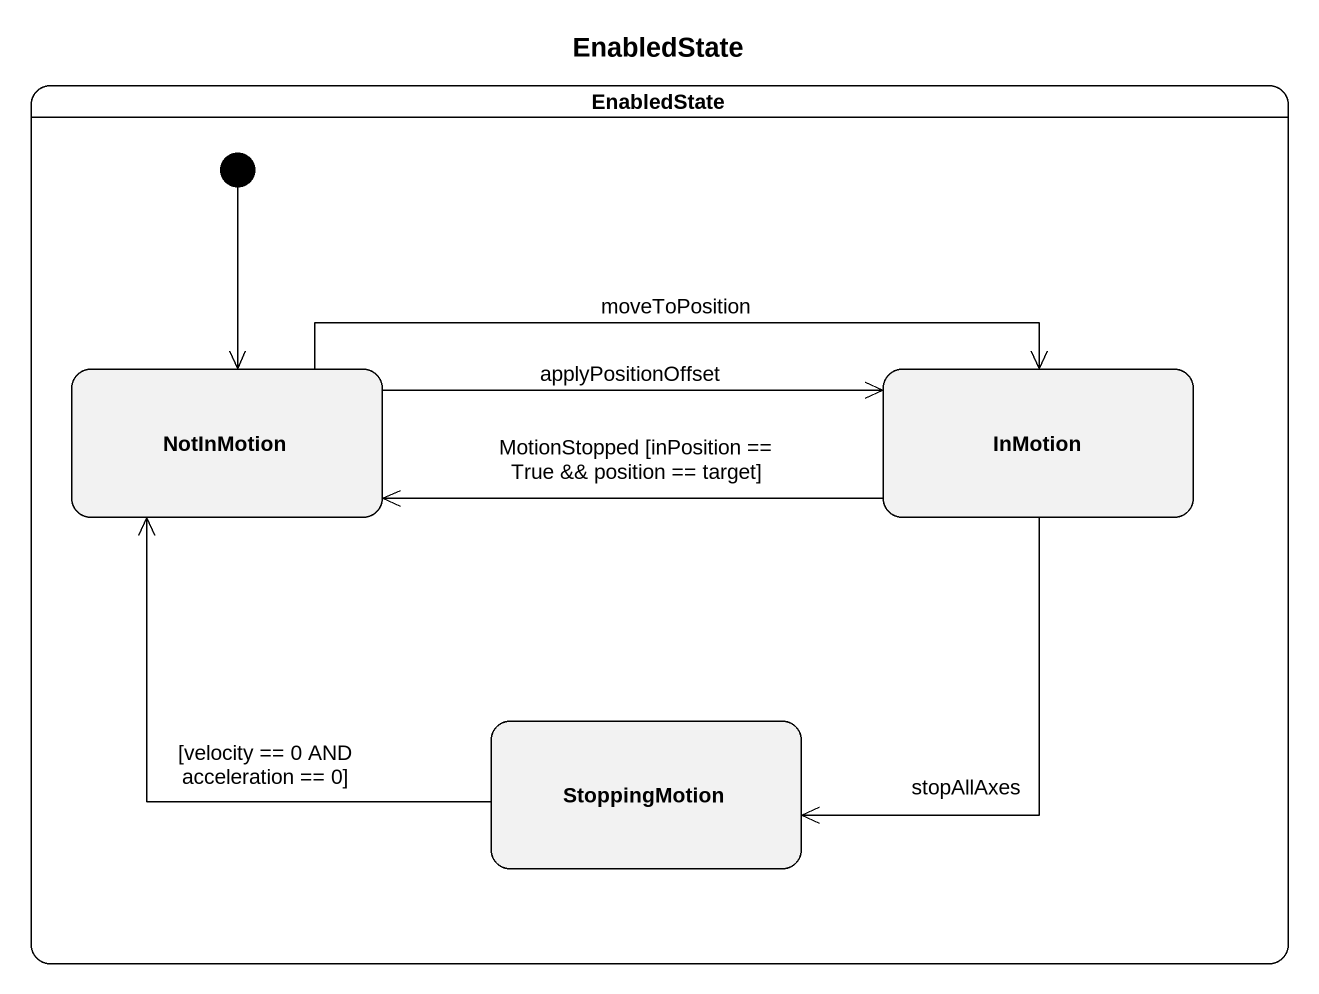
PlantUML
@startuml
title EnabledState
hide empty description
state EnabledState {
  state NotInMotion
  state InMotion
  state StoppingMotion
  [*] --> NotInMotion
}
NotInMotion -right-> InMotion : moveToPosition
NotInMotion -right-> InMotion : applyPositionOffset
InMotion -left-> NotInMotion : MotionStopped [inPosition == True && position == target]
InMotion --> StoppingMotion : stopAllAxes
StoppingMotion -up-> NotInMotion : [velocity == 0 AND acceleration == 0]
@enduml
